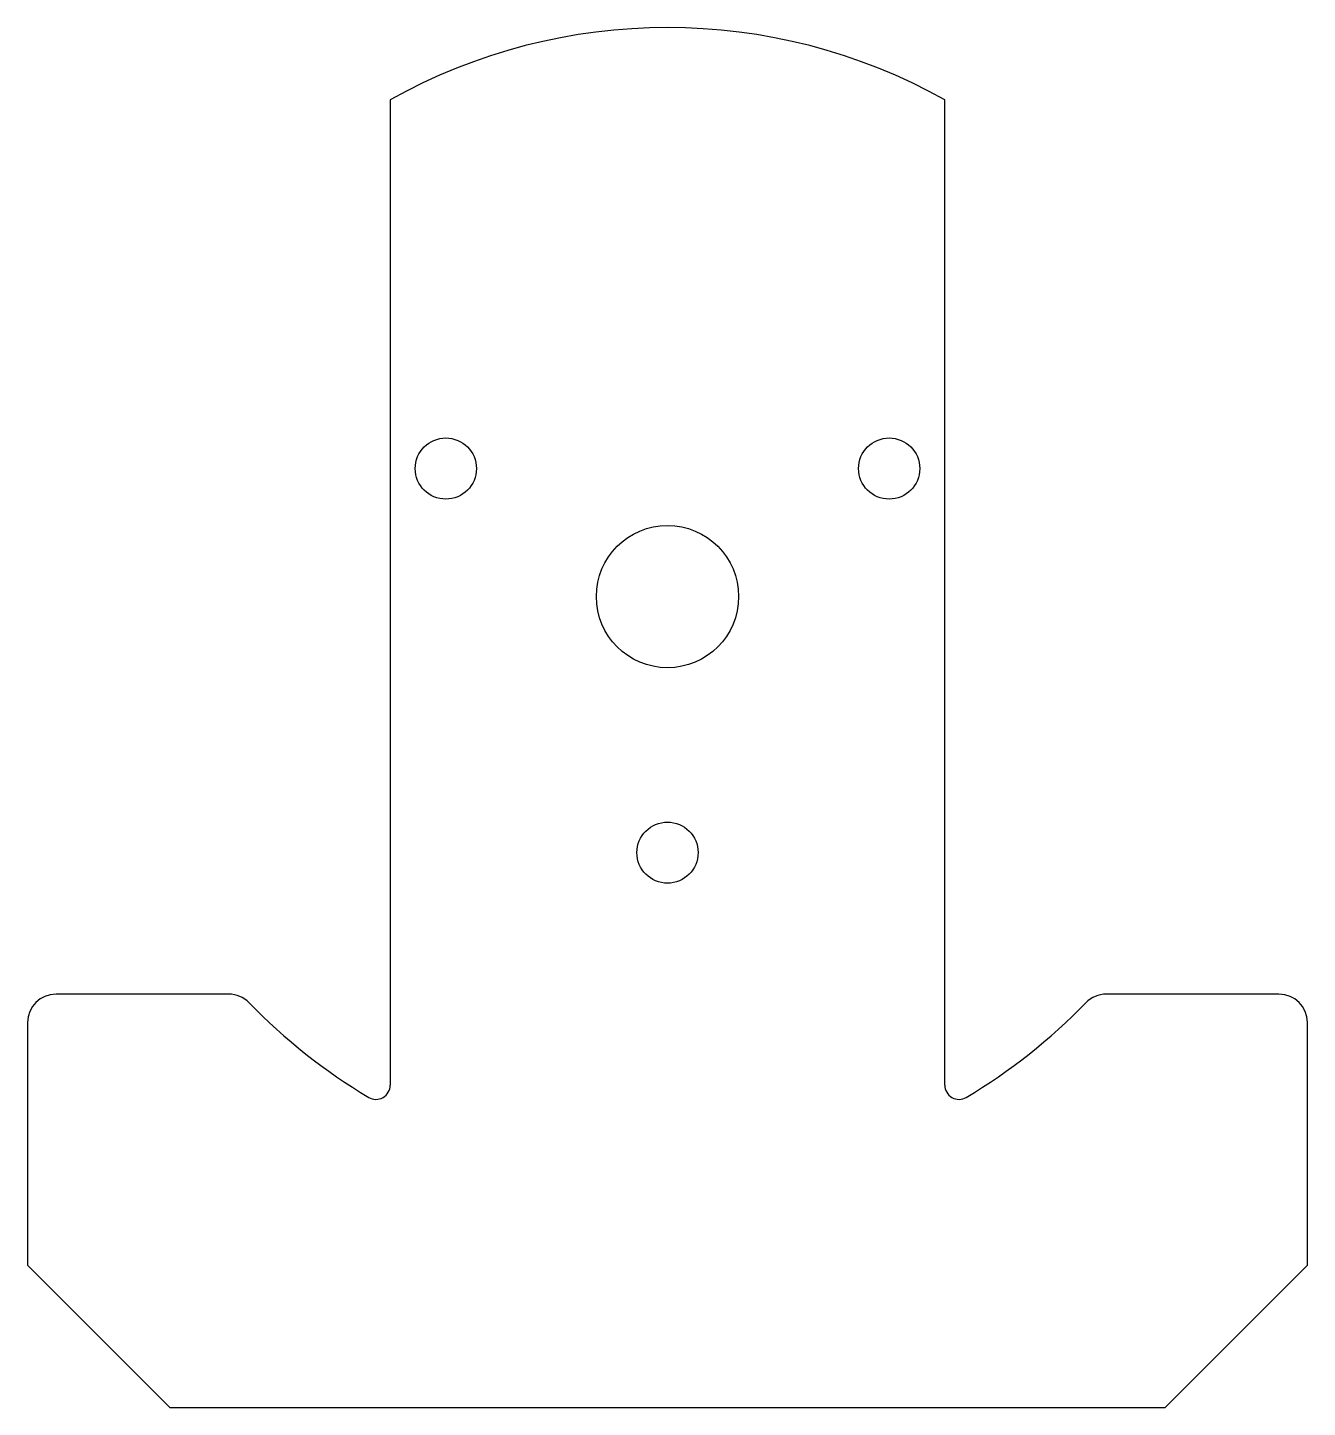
# Model space of a CAD drawing. Header units: millimetres. Extents: x -45 to 45, y -57 to 40.
import ezdxf

# ---------------------------------------------------------------- set-up
doc = ezdxf.new("R2010")
doc.units = ezdxf.units.MM

msp = doc.modelspace()

# ---------------------------------------------------------------- linework, layer by layer
at = {"color": 7, "linetype": 'Continuous', "lineweight": 25}
for p, q in [((-19.5, 34.925), (-19.5, -34.347)), ((19.5, -34.347), (19.5, 34.925)), ((-30.858, -27.946), (-43, -27.946)), ((43, -27.946), (30.858, -27.946)), ((-45, -29.946), (-45, -47)), ((45, -47), (45, -29.946)), ((-45, -47), (-35, -57)), ((35, -57), (45, -47)), ((-35, -57), (35, -57))]:
    msp.add_line(p, q, dxfattribs=at)
for centre, radius in [((-15.588, 9), 2.15), ((15.588, 9), 2.15), ((0, 0), 5), ((0, -18), 2.15)]:
    msp.add_circle(centre, radius, dxfattribs=at)
for centre, radius, start, end in [((0, 0), 40, 60.8236, 119.1764), ((-43, -29.946), 2, 90, 180), ((-30.858, -29.946), 2, 44.14107, 90), ((30.858, -29.946), 2, 90, 135.85893), ((43, -29.946), 2, 0, 90), ((0, 0), 41, 224.14107, 239.1695), ((0, 0), 41, 300.8305, 315.85893), ((-20.5, -34.347), 1, 239.1695, 0), ((20.5, -34.347), 1, 180, 300.8305)]:
    msp.add_arc(centre, radius, start, end, dxfattribs=at)

doc.saveas('drawing.dxf')
